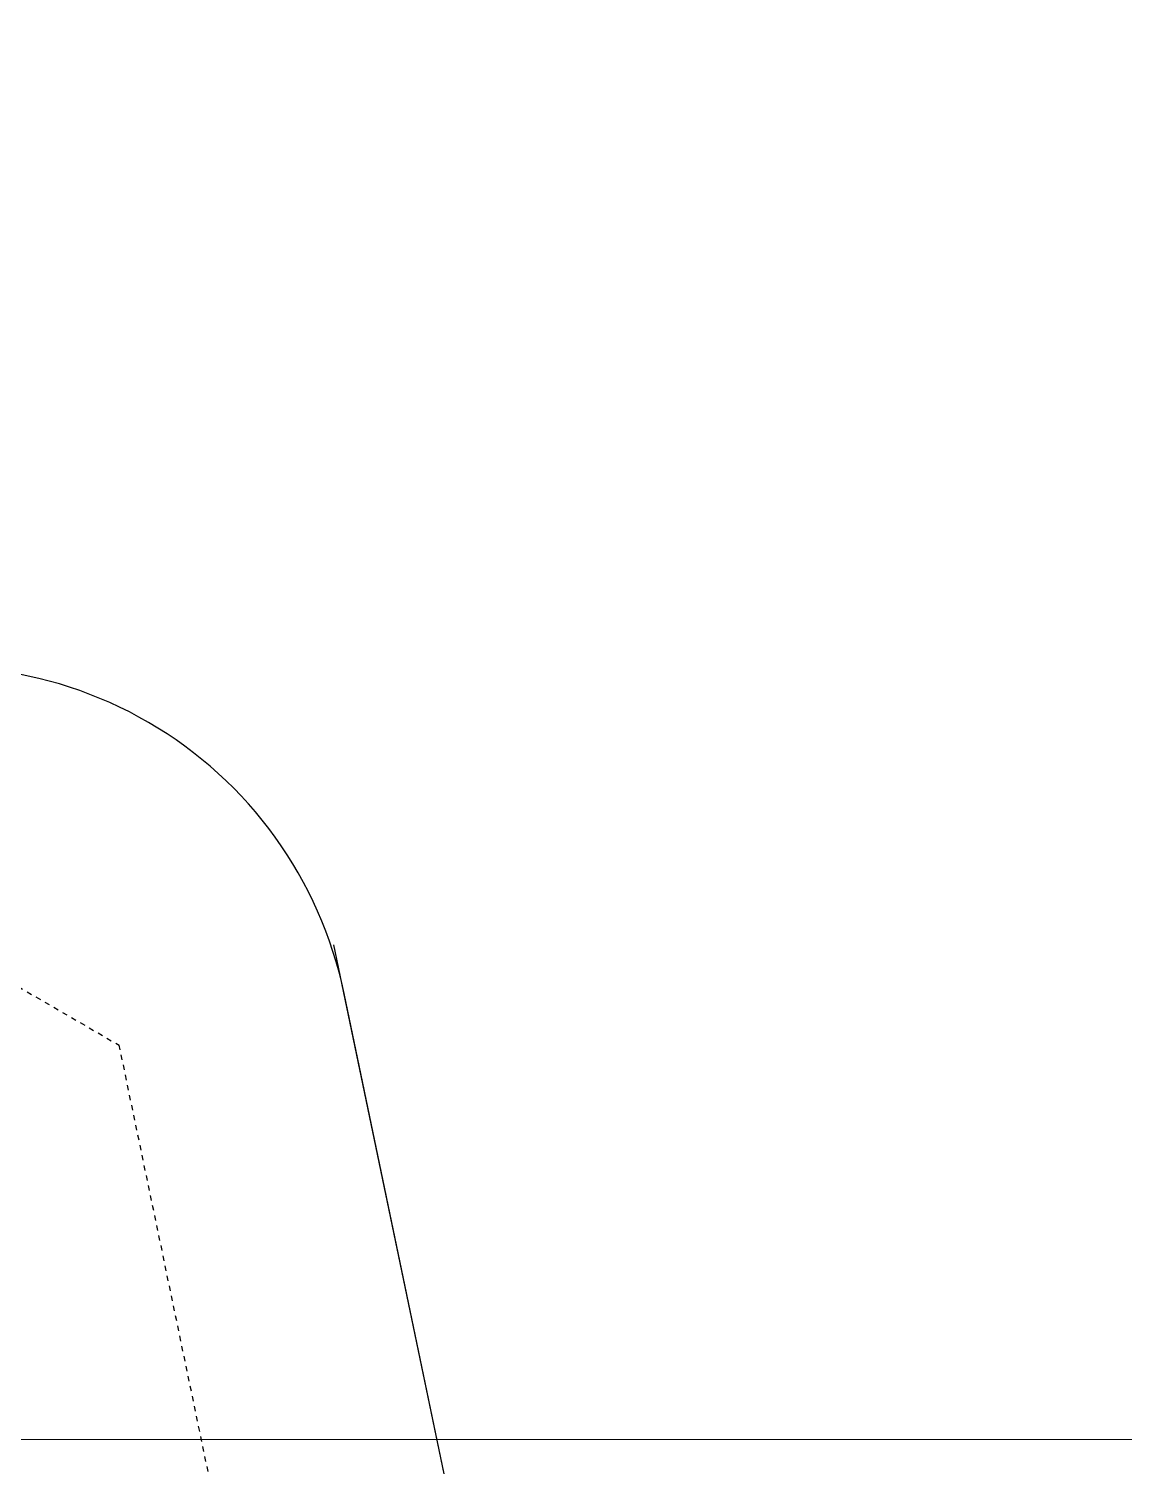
# Model space of a CAD drawing. Header units: millimetres. Extents: x 583747 to 596416, y 2304962 to 2309584.
# Drawn here: x 595559.69 to 595581.07, y 2307032.92 to 2307060.95 of the extents above; entities that cross this region are included whole.
import ezdxf
from ezdxf.xclip import XClip

# ---------------------------------------------------------------- set-up
doc = ezdxf.new("R2010")
doc.units = ezdxf.units.MM
doc.linetypes.add('DASHDOT', pattern=[1, 0.5, -0.25, 0, -0.25])
doc.layers.add('A-PLOT LINE', color=6, linetype='DASHDOT')
doc.layers.add('AFP-KERB-LINE', color=2, linetype='Continuous')
doc.layers.add('KT-DV2', color=7, linetype='Continuous', lineweight=15)
doc.layers.add('xref.Luoi tang 1$0$KT-Kich thuoc', color=159, linetype='Continuous', lineweight=18)

# ---------------------------------------------------------------- blocks, each defined once
blk = doc.blocks.new('PLOT')
at = {"layer": 'A-PLOT LINE', "color": 251}
for p in [(3512736, 993534), (3547482, 946887)]:
    blk.add_line(p, (3519311, 992360), dxfattribs=at)
blk = doc.blocks.new('DV')
at = {"layer": 'AFP-KERB-LINE'}
for q in [(503543, -89607), (503741, -90555)]:
    blk.add_line((514680, -143013), q, dxfattribs=at)
blk.add_arc((495910, -92188), 8000, 11.7787, 107.9669, dxfattribs=at)
ref = blk.add_blockref('PLOT', (-3147123, 179596, 0), dxfattribs=dict(rotation=340.0000000045929))
XClip(ref).set_block_clipping_path([(3437700.5976729654, 868981.9081885163), (3912891.8375199828, 1041937.3750337446), (3715693.8178756535, 1583734.481302836), (3240502.5780286361, 1410779.0144576086)])

msp = doc.modelspace()

# ---------------------------------------------------------------- linework, layer by layer
at = {"layer": 'xref.Luoi tang 1$0$KT-Kich thuoc'}
msp.add_lwpolyline([(595547.358, 2307062.543), (595658.671, 2307062.543), (595658.671, 2307033.436), (595547.358, 2307033.436)], close=True, dxfattribs=at)

# ---------------------------------------------------------------- block references
at = {"layer": 'KT-DV2', "xscale": 0.001, "yscale": 0.001, "zscale": 0.001}
msp.add_blockref('DV', (595062.1, 2307132.692), dxfattribs=at)

doc.saveas('drawing.dxf')
